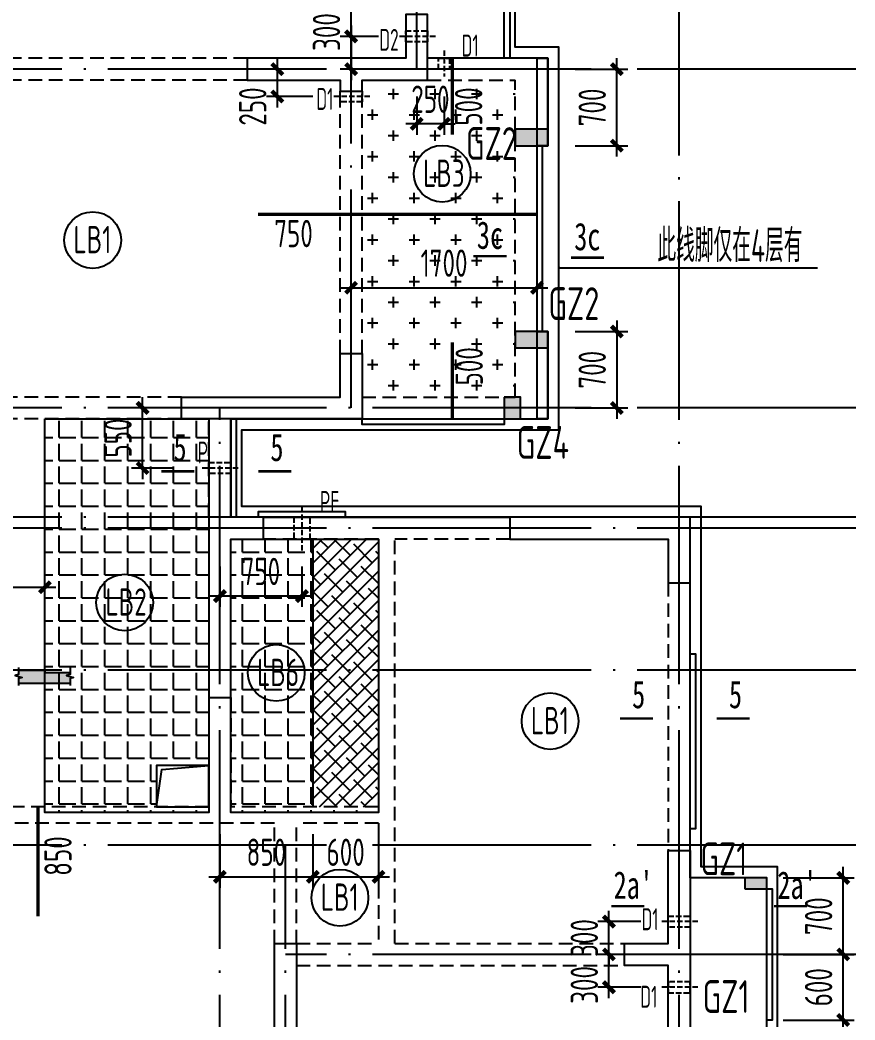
# Model space of a CAD drawing. Extents: x -173820 to 521180, y -715739 to 158231.
# Drawn here: x 36728 to 44363, y 13181 to 22331 of the extents above; entities that cross this region are included whole.
import ezdxf
from ezdxf.enums import TextEntityAlignment as Align

# ---------------------------------------------------------------- set-up
doc = ezdxf.new("R2010")
doc.units = 0
doc.header["$LTSCALE"] = 1000
for name, pattern in [('CONTINOUS', [0]), ('DASH', [0.35, 0.25, -0.1]), ('DOTE', [2.42, 2, -0.2, 0.02, -0.2]), ('HIDDEN2', [0.1875, 0.125, -0.0625])]:
    doc.linetypes.add(name, pattern=pattern)
for name, color, linetype in [('A-外装饰线脚', 7, 'Continuous'), ('A-线脚看线', 9, 'Continuous'), ('A-设备穿墙洞', 161, 'Continuous'), ('AXIS', 1, 'DOTE'), ('DIM', 3, 'Continuous'), ('DIM1', 3, 'Continuous'), ('JG1', 3, 'Continuous'), ('填充', 8, 'Continuous'), ('墙', 6, 'Continuous'), ('挑板', 3, 'Continuous'), ('板筋', 6, 'Continuous'), ('柱', 2, 'Continuous'), ('梁', 4, 'HIDDEN2'), ('模板线', 3, 'Continuous'), ('洞口', 5, 'Continuous'), ('钢筋_文字', 7, 'Continuous'), ('钢筋长度标注', 7, 'Continuous')]:
    doc.layers.add(name, color=color, linetype=linetype)
doc.styles.add('TSSD_BOLD', font='tssdeng2.shx', dxfattribs={"width": 0.7, "height": 250, "bigfont": 'CHINA.shx'})
doc.styles.add('TSSD_Dimension', font='tssdeng.shx', dxfattribs={"width": 0.7, "bigfont": 'Hztxt.shx'})
doc.styles.add('zzt', font='tssdeng.shx', dxfattribs={"width": 0.7, "height": 300, "bigfont": 'tssdchn.shx'})
doc.styles.add('钢筋长度', font='tssdeng.shx', dxfattribs={"width": 0.7, "height": 300, "bigfont": 'tssdchn.shx'})
doc.styles.add('黑体', font='simhei.ttf', dxfattribs={"width": 0.8})
doc.dimstyles.new('TSSD_100_100', dxfattribs={"dimtxt": 250, "dimasz": 100, "dimexe": 100, "dimexo": 250, "dimgap": 100, "dimtad": 1, "dimdec": 0, "dimzin": 0, "dimdsep": 46, "dimtxsty": 'TSSD_Dimension', "dimblk": 'ARCHTICK', "dimcen": 0, "dimdle": 100, "dimclrd": 3, "dimclre": 3, "dimclrt": 7, "dimadec": 0, "dimazin": 0, "dimtfac": 1, "dimtdec": 0, "dimtix": 1, "dimtmove": 2, "dimatfit": 3, "dimfxl": 0, "dimtolj": 1, "dimtzin": 0, "dimarcsym": 0})
pattern_1 = [(0, (-5244.65, 9080.82), (0, 209.55), [152.4, -57.15]), (90, (-5244.65, 9080.82), (-209.55, 1e-14), [152.4, -57.15])]

# ---------------------------------------------------------------- blocks, each defined once
blk = doc.blocks.new('_ArchTick')
at = {"color": 4, "linetype": 'ByBlock', "const_width": 0.4}
blk.add_lwpolyline([(-0.5, -0.5), (0.5, 0.5)], dxfattribs=at)
blk = doc.blocks.new('*D1854')
at = {"layer": 'Defpoints', "color": 0}
for p in [(38555.3, 15130.8), (39405.3, 15130.8), (39405.3, 14490.8)]:
    blk.add_point(p, dxfattribs=at)
at = {"layer": 'DIM', "color": 3, "lineweight": -2}
for p, q in [((38555.3, 14880.8), (38555.3, 14390.8)), ((39405.3, 14880.8), (39405.3, 14390.8)), ((38455.3, 14490.8), (39505.3, 14490.8))]:
    blk.add_line(p, q, dxfattribs=at)
at = {"layer": 'DIM', "color": 3, "lineweight": -2, "xscale": 100, "yscale": 100, "zscale": 100, "rotation": 180}
blk.add_blockref('_ArchTick', (38555.3, 14490.8), dxfattribs=at)
at = {"layer": 'DIM', "color": 3, "lineweight": -2, "xscale": 100, "yscale": 100, "zscale": 100}
blk.add_blockref('_ArchTick', (39405.3, 14490.8), dxfattribs=at)
at = {"layer": 'DIM', "color": 7, "insert": (38980.3, 14715.8), "char_height": 250, "attachment_point": 5, "style": 'TSSD_Dimension'}
blk.add_mtext('\\A1;850', dxfattribs=at)
blk = doc.blocks.new('*D1855')
at = {"layer": 'Defpoints', "color": 0}
for p in [(39405.3, 15130.8), (40005.3, 15130.8), (40005.3, 14490.8)]:
    blk.add_point(p, dxfattribs=at)
at = {"layer": 'DIM', "color": 3, "lineweight": -2}
for p, q in [((39405.3, 14880.8), (39405.3, 14390.8)), ((40005.3, 14880.8), (40005.3, 14390.8)), ((39305.3, 14490.8), (40105.3, 14490.8))]:
    blk.add_line(p, q, dxfattribs=at)
at = {"layer": 'DIM', "color": 3, "lineweight": -2, "xscale": 100, "yscale": 100, "zscale": 100, "rotation": 180}
blk.add_blockref('_ArchTick', (39405.3, 14490.8), dxfattribs=at)
at = {"layer": 'DIM', "color": 3, "lineweight": -2, "xscale": 100, "yscale": 100, "zscale": 100}
blk.add_blockref('_ArchTick', (40005.3, 14490.8), dxfattribs=at)
at = {"layer": 'DIM', "color": 7, "insert": (39705.3, 14715.8), "char_height": 250, "attachment_point": 5, "style": 'TSSD_Dimension'}
blk.add_mtext('\\A1;600', dxfattribs=at)
blk = doc.blocks.new('*D1857')
at = {"layer": 'Defpoints', "color": 0}
for p in [(41455.2, 19880.8), (39755.3, 19090.8), (41455.2, 19090.8)]:
    blk.add_point(p, dxfattribs=at)
at = {"layer": 'DIM', "color": 3, "lineweight": -2}
for p, q in [((39755.3, 19340.8), (39755.3, 19980.8)), ((41455.2, 19340.8), (41455.2, 19980.8)), ((39655.3, 19880.8), (41555.2, 19880.8))]:
    blk.add_line(p, q, dxfattribs=at)
at = {"layer": 'DIM', "color": 3, "lineweight": -2, "xscale": 100, "yscale": 100, "zscale": 100, "rotation": 180}
blk.add_blockref('_ArchTick', (39755.3, 19880.8), dxfattribs=at)
at = {"layer": 'DIM', "color": 3, "lineweight": -2, "xscale": 100, "yscale": 100, "zscale": 100}
blk.add_blockref('_ArchTick', (41455.2, 19880.8), dxfattribs=at)
at = {"layer": 'DIM', "color": 7, "insert": (40605.3, 20105.8), "char_height": 250, "attachment_point": 5, "style": 'TSSD_Dimension'}
blk.add_mtext('\\A1;1700', dxfattribs=at)
blk = doc.blocks.new('*D1870')
at = {"layer": 'Defpoints', "color": 0}
for p in [(36955.3, 17140.8), (35555.3, 16480.8), (36955.3, 16480.8)]:
    blk.add_point(p, dxfattribs=at)
at = {"layer": 'DIM', "color": 3, "lineweight": -2}
for p, q in [((35555.3, 16730.8), (35555.3, 17240.8)), ((36955.3, 16730.8), (36955.3, 17240.8)), ((35455.3, 17140.8), (37055.3, 17140.8))]:
    blk.add_line(p, q, dxfattribs=at)
at = {"layer": 'DIM', "color": 3, "lineweight": -2, "xscale": 100, "yscale": 100, "zscale": 100, "rotation": 180}
blk.add_blockref('_ArchTick', (35555.3, 17140.8), dxfattribs=at)
at = {"layer": 'DIM', "color": 3, "lineweight": -2, "xscale": 100, "yscale": 100, "zscale": 100}
blk.add_blockref('_ArchTick', (36955.3, 17140.8), dxfattribs=at)
at = {"layer": 'DIM', "color": 7, "insert": (36255.3, 17365.8), "char_height": 250, "attachment_point": 5, "style": 'TSSD_Dimension'}
blk.add_mtext('\\A1;1400', dxfattribs=at)
blk = doc.blocks.new('*D1903')
at = {"layer": 'Defpoints', "color": 0}
for p in [(43455.3, 14480.8), (44255.3, 14480.8), (43455.3, 13780.8)]:
    blk.add_point(p, dxfattribs=at)
at = {"layer": 'DIM', "color": 3, "lineweight": -2}
for p, q in [((44255.3, 13680.8), (44255.3, 14580.8)), ((43705.3, 14480.8), (44355.3, 14480.8)), ((43705.3, 13780.8), (44355.3, 13780.8))]:
    blk.add_line(p, q, dxfattribs=at)
at = {"layer": 'DIM', "color": 3, "lineweight": -2, "xscale": 100, "yscale": 100, "zscale": 100}
for p, rotation in [((44255.3, 14480.8), 90), ((44255.3, 13780.8), 270)]:
    blk.add_blockref('_ArchTick', p, dxfattribs=dict(at, rotation=rotation))
at = {"layer": 'DIM', "color": 7, "insert": (44030.3, 14130.8), "char_height": 250, "attachment_point": 5, "rotation": 90, "style": 'TSSD_Dimension'}
blk.add_mtext('\\A1;700', dxfattribs=at)
blk = doc.blocks.new('*D1904')
at = {"layer": 'Defpoints', "color": 0}
for p in [(41555.3, 19480.8), (41555.3, 18780.8), (42185.3, 18780.8)]:
    blk.add_point(p, dxfattribs=at)
at = {"layer": 'DIM', "color": 3, "lineweight": -2}
for p, q in [((42185.3, 19580.8), (42185.3, 18680.8)), ((41805.3, 19480.8), (42285.3, 19480.8)), ((41805.3, 18780.8), (42285.3, 18780.8))]:
    blk.add_line(p, q, dxfattribs=at)
at = {"layer": 'DIM', "color": 3, "lineweight": -2, "xscale": 100, "yscale": 100, "zscale": 100}
for p, rotation in [((42185.3, 19480.8), 90), ((42185.3, 18780.8), 270)]:
    blk.add_blockref('_ArchTick', p, dxfattribs=dict(at, rotation=rotation))
at = {"layer": 'DIM', "color": 7, "insert": (41960.3, 19130.8), "char_height": 250, "attachment_point": 5, "rotation": 90, "style": 'TSSD_Dimension'}
blk.add_mtext('\\A1;700', dxfattribs=at)
blk = doc.blocks.new('*D1905')
at = {"layer": 'Defpoints', "color": 0}
for p in [(41555.3, 21880.8), (42185.3, 21880.8), (41555.3, 21180.8)]:
    blk.add_point(p, dxfattribs=at)
at = {"layer": 'DIM', "color": 3, "lineweight": -2}
for p, q in [((42185.3, 21080.8), (42185.3, 21980.8)), ((41805.3, 21880.8), (42285.3, 21880.8)), ((41805.3, 21180.8), (42285.3, 21180.8))]:
    blk.add_line(p, q, dxfattribs=at)
at = {"layer": 'DIM', "color": 3, "lineweight": -2, "xscale": 100, "yscale": 100, "zscale": 100}
for p, rotation in [((42185.3, 21880.8), 90), ((42185.3, 21180.8), 270)]:
    blk.add_blockref('_ArchTick', p, dxfattribs=dict(at, rotation=rotation))
at = {"layer": 'DIM', "color": 7, "insert": (41960.3, 21530.8), "char_height": 250, "attachment_point": 5, "rotation": 90, "style": 'TSSD_Dimension'}
blk.add_mtext('\\A1;700', dxfattribs=at)
blk = doc.blocks.new('$1292675')
at = {"layer": 'JG1'}
blk.add_hatch(color=8, dxfattribs=at).paths.add_polyline_path([(502.1, 20), (502.1, 63.7), (470, 74.2), (534.2, 90.8), (502.1, 101.2), (502.1, 140), (262.1, 140), (262.1, 120), (32.1, 120), (32.1, 101.2), (64.2, 90.8), (0, 74.2), (32.1, 63.7), (32.1, 20)])
for p, q in [((262.1, 120), (32.1, 120)), ((502.1, 140), (262.1, 140)), ((262.1, 140), (262.1, 120)), ((32.1, 20), (502.1, 20))]:
    blk.add_line(p, q, dxfattribs=at)
for points in [[(32.1, 165), (32.1, 101.2), (64.2, 90.8), (0, 74.2), (32.1, 63.7), (32.1, 0)], [(502.1, 165), (502.1, 101.2), (534.2, 90.8), (470, 74.2), (502.1, 63.7), (502.1, 0)]]:
    blk.add_lwpolyline(points, dxfattribs=at)
blk = doc.blocks.new('$1971917')
at = {"layer": '模板线', "color": 4, "const_width": 22.7}
for points in [[(0, 12.9), (302.4, 12.9)], [(890.6, 0), (1193, 0)]]:
    blk.add_lwpolyline(points, dxfattribs=at)
at = {"layer": '模板线', "color": 0, "style": '黑体', "width": 0.7}
for p in [(150.6, 206), (1041.2, 193)]:
    blk.add_text('3c', height=252, dxfattribs=at).set_placement(p, align=Align.MIDDLE_CENTER)
blk = doc.blocks.new('*D1829')
at = {"layer": 'Defpoints', "color": 0}
for p in [(43455.3, 13180.8), (44255.3, 13180.8), (43455.3, 11180.8)]:
    blk.add_point(p, dxfattribs=at)
at = {"layer": 'DIM', "color": 3, "lineweight": -2}
for p, q in [((44255.3, 11080.8), (44255.3, 13280.8)), ((43705.3, 13180.8), (44355.3, 13180.8)), ((43705.3, 11180.8), (44355.3, 11180.8))]:
    blk.add_line(p, q, dxfattribs=at)
at = {"layer": 'DIM', "color": 3, "lineweight": -2, "xscale": 100, "yscale": 100, "zscale": 100}
for p, rotation in [((44255.3, 13180.8), 90), ((44255.3, 11180.8), 270)]:
    blk.add_blockref('_ArchTick', p, dxfattribs=dict(at, rotation=rotation))
at = {"layer": 'DIM', "color": 7, "insert": (44030.3, 12180.8), "char_height": 250, "attachment_point": 5, "rotation": 90, "style": 'TSSD_Dimension'}
blk.add_mtext('\\A1;2000', dxfattribs=at)
blk = doc.blocks.new('*D1830')
at = {"layer": 'Defpoints', "color": 0}
for p in [(43455.3, 13780.8), (44255.3, 13780.8), (43455.3, 13180.8)]:
    blk.add_point(p, dxfattribs=at)
at = {"layer": 'DIM', "color": 3, "lineweight": -2}
for p, q in [((44255.3, 13080.8), (44255.3, 13880.8)), ((43705.3, 13780.8), (44355.3, 13780.8)), ((43705.3, 13180.8), (44355.3, 13180.8))]:
    blk.add_line(p, q, dxfattribs=at)
at = {"layer": 'DIM', "color": 3, "lineweight": -2, "xscale": 100, "yscale": 100, "zscale": 100}
for p, rotation in [((44255.3, 13780.8), 90), ((44255.3, 13180.8), 270)]:
    blk.add_blockref('_ArchTick', p, dxfattribs=dict(at, rotation=rotation))
at = {"layer": 'DIM', "color": 7, "insert": (44030.3, 13480.8), "char_height": 250, "attachment_point": 5, "rotation": 90, "style": 'TSSD_Dimension'}
blk.add_mtext('\\A1;600', dxfattribs=at)
blk = doc.blocks.new('$1642317')
at = {"layer": '洞口'}
blk.add_lwpolyline([(43120, 0), (43600, 0), (43600, 380), (43120, 380)], close=True, dxfattribs=at)
blk.add_lwpolyline([(43120, 0), (43168, 342), (43600, 380)], dxfattribs=at)
blk = doc.blocks.new('$1783196')
at = {"layer": 'AXIS'}
for p, q in [((50234.9, 15688.3), (50234.9, 27859.5)), ((50834.9, 18788.3), (50834.9, 27859.5)), ((53234.9, 3480), (53234.9, 27859.5)), ((54849.9, 18788.3), (27334.9, 18788.3)), ((54849.9, 15688.3), (46034.9, 15688.3)), ((49034.9, 3480), (49034.9, 15688.3)), ((54849.9, 14688.3), (4360, 14688.3)), ((54849.9, 14588.3), (46034.9, 14588.3)), ((54849.9, 13288.3), (39234.9, 13288.3)), ((54849.9, 11688.3), (4360, 11688.3)), ((49634.9, 3480), (49634.9, 11688.3)), ((54849.9, 10688.3), (49634.9, 10688.3))]:
    blk.add_line(p, q, dxfattribs=at)
blk = doc.blocks.new('$1466424')
at = {"layer": '板筋', "const_width": 30}
for points in [[(46024.7, 13903.7), (46024.7, 14603.7)], [(44249.8, 13176.1), (46799.8, 13176.1)], [(46024.7, 11303.7), (46024.7, 12003.7)], [(42238, 6753.7), (42238, 7753.7)]]:
    blk.add_lwpolyline(points, dxfattribs=at)
at = {"layer": '钢筋_文字'}
for centre in [(45933.4, 13547, 0), (42736.9, 12939.8, 0), (43029.5, 9624.2, 0), (44415.8, 8979.6, 0), (46919.6, 8538.2, 0), (44998.2, 6922.9)]:
    blk.add_circle(centre, 259.2, dxfattribs=at)
at = {"layer": '钢筋_文字', "style": 'TSSD_BOLD', "width": 0.7}
for s, p in [('LB3', (45758.4, 13426.8, 0)), ('LB1', (42561.9, 12819.6, 0)), ('LB2', (42854.5, 9504, 0)), ('LB6', (44240.8, 8859.5, 0)), ('LB1', (46744.6, 8418, 0)), ('LB1', (44823.2, 6802.7))]:
    blk.add_text(s, height=250, dxfattribs=at).set_placement(p)
at = {"layer": '钢筋长度标注', "style": '钢筋长度', "width": 0.7}
for s, p in [('500', (46299.7, 13986.8)), ('500', (46305.1, 11609.9)), ('850', (42544.7, 7122.9))]:
    blk.add_text(s, height=250, rotation=90, dxfattribs=at).set_placement(p)
blk.add_text('750', height=250, dxfattribs=at).set_placement((44397, 12874.5))
blk = doc.blocks.new('$133032')
at = {"layer": '挑板'}
blk.add_lwpolyline([(48900, 5800), (48900, 7200), (48200, 7200), (48200, 10500), (44000, 10500), (44000, 11400), (46900, 11400), (46900, 12200), (46800, 12200), (46800, 13900), (46900, 13900), (46900, 14700), (46500, 14700), (46500, 16000)], dxfattribs=at)
blk = doc.blocks.new('$1839168')
at = {"layer": '柱'}
blk.add_hatch(color=8, dxfattribs=at).paths.add_polyline_path([(0, 200), (0, 0), (100, 0), (100, 200)])
at = {"layer": '柱', "color": 3, "elevation": 0}
blk.add_lwpolyline([(0, 200), (0, 0), (100, 0), (100, 200)], close=True, dxfattribs=at)
blk = doc.blocks.new('$1981617')
at = {"layer": '柱'}
blk.add_hatch(color=8, dxfattribs=at).paths.add_polyline_path([(150, 0), (150, 300), (0, 300), (0, 0)])
at = {"layer": '柱', "color": 3, "elevation": 0}
blk.add_lwpolyline([(150, 0), (150, 300), (0, 300), (0, 0)], close=True, dxfattribs=at)
blk = doc.blocks.new('$1617331')
at = {"layer": '柱'}
blk.add_hatch(color=8, dxfattribs=at).paths.add_polyline_path([(200, 150), (0, 150), (0, 0), (200, 0)])
at = {"layer": '柱', "color": 3, "elevation": 0}
blk.add_lwpolyline([(200, 150), (0, 150), (0, 0), (200, 0)], close=True, dxfattribs=at)
blk = doc.blocks.new('$1222607')
at = {"layer": '柱', "rotation": 90}
for name, p in [('$1981617', (46900, 13900, 0)), ('$1981617', (46900, 12050, 0)), ('$1617331', (46650, 11400, 0)), ('$1839168', (48900, 7100, 0))]:
    blk.add_blockref(name, p, dxfattribs=at)
blk = doc.blocks.new('$1413619')
at = {"layer": 'A-线脚看线', "color": 5, "elevation": 0}
for points in [[(46550, 15850), (46600, 15850), (46600, 14650)], [(46900, 12150), (46900, 13850)], [(44100, 11350), (44100, 10450)], [(46550, 11350), (46550, 11300), (45250, 11300), (45250, 11350)], [(45100, 10450), (45100, 10500), (44300, 10500), (44300, 10450)], [(48250, 9200), (48300, 9200), (48300, 7600), (48250, 7600)], [(48950, 7050), (49000, 7050), (49000, 5850), (48950, 5850)]]:
    blk.add_lwpolyline(points, dxfattribs=at)
blk = doc.blocks.new('*D11681')
at = {"layer": 'Defpoints', "color": 0}
for p in [(48357.4, 5247.9), (48900.2, 5247.9, 0), (48900.2, 4947.8)]:
    blk.add_point(p, dxfattribs=at)
at = {"layer": 'DIM1', "color": 3, "lineweight": -2}
for p, q in [((48357.4, 4847.8), (48357.4, 5347.9)), ((48650.2, 5247.9), (48257.4, 5247.9)), ((48650.2, 4947.8), (48257.4, 4947.8))]:
    blk.add_line(p, q, dxfattribs=at)
at = {"layer": 'DIM1', "color": 3, "lineweight": -2, "xscale": 100, "yscale": 100, "zscale": 100}
for p, rotation in [((48357.4, 5247.9), 90), ((48357.4, 4947.8), 270)]:
    blk.add_blockref('_ArchTick', p, dxfattribs=dict(at, rotation=rotation))
at = {"layer": 'DIM1', "color": 7, "insert": (48132.4, 4968.6), "char_height": 250, "attachment_point": 5, "rotation": 90, "style": 'TSSD_Dimension'}
blk.add_mtext('\\A1;300', dxfattribs=at)
blk = doc.blocks.new('*D11682')
at = {"layer": 'Defpoints', "color": 0}
for p in [(48357.4, 5547.8), (48900.2, 5547.8), (48900.2, 5247.9, 0)]:
    blk.add_point(p, dxfattribs=at)
at = {"layer": 'DIM1', "color": 3, "lineweight": -2}
for p, q in [((48357.4, 5547.8), (48357.4, 5647.8)), ((48650.2, 5547.8), (48257.4, 5547.8)), ((48357.4, 5247.9), (48357.4, 5547.8)), ((48650.2, 5247.9), (48257.4, 5247.9)), ((48357.4, 5247.9), (48357.4, 5147.9))]:
    blk.add_line(p, q, dxfattribs=at)
at = {"layer": 'DIM1', "color": 3, "lineweight": -2, "xscale": 100, "yscale": 100, "zscale": 100}
for p, rotation in [((48357.4, 5547.8), 270), ((48357.4, 5247.9), 90)]:
    blk.add_blockref('_ArchTick', p, dxfattribs=dict(at, rotation=rotation))
at = {"layer": 'DIM1', "color": 7, "insert": (48132.4, 5397.8), "char_height": 250, "attachment_point": 5, "rotation": 90, "style": 'TSSD_Dimension'}
blk.add_mtext('\\A1;300', dxfattribs=at)
blk = doc.blocks.new('*D11683')
at = {"layer": 'Defpoints', "color": 0}
for p in [(44800.2, 9047.9, 0), (45550.2, 9047.8), (44800.2, 8526.9)]:
    blk.add_point(p, dxfattribs=at)
at = {"layer": 'DIM1', "color": 3, "lineweight": -2}
for p, q in [((44800.2, 8797.9), (44800.2, 8426.9)), ((45550.2, 8797.8), (45550.2, 8426.9)), ((45650.2, 8526.9), (44700.2, 8526.9))]:
    blk.add_line(p, q, dxfattribs=at)
at = {"layer": 'DIM1', "color": 3, "lineweight": -2, "xscale": 100, "yscale": 100, "zscale": 100, "rotation": 180}
blk.add_blockref('_ArchTick', (44800.2, 8526.9), dxfattribs=at)
at = {"layer": 'DIM1', "color": 3, "lineweight": -2, "xscale": 100, "yscale": 100, "zscale": 100}
blk.add_blockref('_ArchTick', (45550.2, 8526.9), dxfattribs=at)
at = {"layer": 'DIM1', "color": 7, "insert": (45175.2, 8751.9), "char_height": 250, "attachment_point": 5, "style": 'TSSD_Dimension'}
blk.add_mtext('\\A1;750', dxfattribs=at)
blk = doc.blocks.new('*D11684')
at = {"layer": 'Defpoints', "color": 0}
for p in [(44093.5, 10247.9), (44633.2, 10247.9, 0), (44633.2, 9697.8)]:
    blk.add_point(p, dxfattribs=at)
at = {"layer": 'DIM1', "color": 3, "lineweight": -2}
for p, q in [((44093.5, 10247.9), (44093.5, 10347.9)), ((44383.2, 10247.9), (43993.5, 10247.9)), ((44093.5, 9697.8), (44093.5, 10247.9)), ((44383.2, 9697.8), (43993.5, 9697.8)), ((44093.5, 9697.8), (44093.5, 9597.8))]:
    blk.add_line(p, q, dxfattribs=at)
at = {"layer": 'DIM1', "color": 3, "lineweight": -2, "xscale": 100, "yscale": 100, "zscale": 100}
for p, rotation in [((44093.5, 10247.9), 270), ((44093.5, 9697.8), 90)]:
    blk.add_blockref('_ArchTick', p, dxfattribs=dict(at, rotation=rotation))
at = {"layer": 'DIM1', "color": 7, "insert": (43868.5, 9972.8), "char_height": 250, "attachment_point": 5, "rotation": 90, "style": 'TSSD_Dimension'}
blk.add_mtext('\\A1;550', dxfattribs=at)
blk = doc.blocks.new('*D11685')
at = {"layer": 'Defpoints', "color": 0}
for p in [(45325.6, 13347.9), (45900.2, 13347.9, 0), (45900.2, 13097.9, 0)]:
    blk.add_point(p, dxfattribs=at)
at = {"layer": 'DIM1', "color": 3, "lineweight": -2}
for p, q in [((45325.6, 12997.9), (45325.6, 13447.9)), ((45650.2, 13347.9), (45225.6, 13347.9)), ((45650.2, 13097.9), (45225.6, 13097.9))]:
    blk.add_line(p, q, dxfattribs=at)
at = {"layer": 'DIM1', "color": 3, "lineweight": -2, "xscale": 100, "yscale": 100, "zscale": 100}
for p, rotation in [((45325.6, 13347.9), 90), ((45325.6, 13097.9), 270)]:
    blk.add_blockref('_ArchTick', p, dxfattribs=dict(at, rotation=rotation))
at = {"layer": 'DIM1', "color": 7, "insert": (45100.6, 13006.1), "char_height": 250, "attachment_point": 5, "rotation": 90, "style": 'TSSD_Dimension'}
blk.add_mtext('\\A1;250', dxfattribs=at)
blk = doc.blocks.new('*D11686')
at = {"layer": 'Defpoints', "color": 0}
for p in [(46500.2, 13647.9), (46000.2, 13347.9), (46500.2, 13347.9, 0)]:
    blk.add_point(p, dxfattribs=at)
at = {"layer": 'DIM1', "color": 3, "lineweight": -2}
for p, q in [((46000.2, 13747.9), (46000.2, 13247.9)), ((46250.2, 13647.9), (45900.2, 13647.9)), ((46250.2, 13347.9), (45900.2, 13347.9))]:
    blk.add_line(p, q, dxfattribs=at)
at = {"layer": 'DIM1', "color": 3, "lineweight": -2, "xscale": 100, "yscale": 100, "zscale": 100}
for p, rotation in [((46000.2, 13647.9), 90), ((46000.2, 13347.9), 270)]:
    blk.add_blockref('_ArchTick', p, dxfattribs=dict(at, rotation=rotation))
at = {"layer": 'DIM1', "color": 7, "insert": (45775.2, 13687.5), "char_height": 250, "attachment_point": 5, "rotation": 90, "style": 'TSSD_Dimension'}
blk.add_mtext('\\A1;300', dxfattribs=at)
blk = doc.blocks.new('*D11687')
at = {"layer": 'Defpoints', "color": 0}
for p in [(46600.2, 13347.9, 0), (46850.2, 13347.9), (46600.2, 12848)]:
    blk.add_point(p, dxfattribs=at)
at = {"layer": 'DIM1', "color": 3, "lineweight": -2}
for p, q in [((46600.2, 13097.9), (46600.2, 12748)), ((46850.2, 13097.9), (46850.2, 12748)), ((46600.2, 12848), (46500.2, 12848)), ((46850.2, 12848), (46600.2, 12848)), ((46850.2, 12848), (46950.2, 12848))]:
    blk.add_line(p, q, dxfattribs=at)
at = {"layer": 'DIM1', "color": 3, "lineweight": -2, "xscale": 100, "yscale": 100, "zscale": 100}
blk.add_blockref('_ArchTick', (46600.2, 12848), dxfattribs=at)
at = {"layer": 'DIM1', "color": 3, "lineweight": -2, "xscale": 100, "yscale": 100, "zscale": 100, "rotation": 180}
blk.add_blockref('_ArchTick', (46850.2, 12848), dxfattribs=at)
at = {"layer": 'DIM1', "color": 7, "insert": (46725.2, 13073), "char_height": 250, "attachment_point": 5, "style": 'TSSD_Dimension'}
blk.add_mtext('\\A1;250', dxfattribs=at)
blk = doc.blocks.new('$132571')
at = {"layer": '模板线', "color": 4, "const_width": 22.7, "elevation": 0}
for points in [[(0, 0.3), (302.4, 0.3)], [(1487.8, 0), (1790.2, 0)]]:
    blk.add_lwpolyline(points, dxfattribs=at)
at = {"layer": '模板线', "color": 0, "style": '黑体', "width": 0.7}
for p in [(200.6, 193.3, 0), (1698.3, 193, 0)]:
    blk.add_text("2a'", height=252, dxfattribs=at).set_placement(p, align=Align.MIDDLE_CENTER)
blk = doc.blocks.new('$1479726')
at = {"layer": '模板线', "color": 4, "const_width": 22.7}
for points in [[(0, 0), (302.4, 0)], [(885.9, 0), (1188.3, 0)]]:
    blk.add_lwpolyline(points, dxfattribs=at)
at = {"layer": '模板线', "color": 0, "style": '黑体', "width": 0.7}
for p in [(171.6, 219.9), (1057.4, 219.9)]:
    blk.add_text('5', height=252, dxfattribs=at).set_placement(p, align=Align.MIDDLE_CENTER)
blk = doc.blocks.new('$1186913')
at = {"layer": 'A-设备穿墙洞', "linetype": 'DASH', "ltscale": 0.2}
for points in [[(46771.5, 13647.9), (46433, 13647.9)], [(46850.2, 13519.2), (46850.2, 13280.7)], [(44968.3, 9697.8), (44633.2, 9697.8)], [(45550.2, 9343.9), (45550.2, 8943.3)], [(49171.5, 5547.8), (48833, 5547.8)], [(49171.5, 4947.8), (48833, 4947.8)]]:
    blk.add_lwpolyline(points, dxfattribs=at)
for points in [[(46500.2, 13597.9), (46500.2, 13697.9), (46700.2, 13697.9), (46700.2, 13597.9)], [(46900.2, 13347.9), (46800.2, 13347.9), (46800.2, 13447.9), (46900.2, 13447.9)], [(44900.2, 9747.8), (44900.2, 9647.8), (44700.2, 9647.8), (44700.2, 9747.8)], [(45625.2, 9247.8), (45475.2, 9247.8), (45475.2, 9047.8), (45625.2, 9047.8)], [(48900.2, 5497.8), (48900.2, 5597.8), (49100.2, 5597.8), (49100.2, 5497.8)], [(48900.2, 4997.8), (48900.2, 4897.8), (49100.2, 4897.8), (49100.2, 4997.8)]]:
    blk.add_lwpolyline(points, close=True, dxfattribs=at)
at = {"layer": 'A-设备穿墙洞', "linetype": 'DASH', "ltscale": 0.2, "elevation": 0}
blk.add_lwpolyline([(46171.5, 13097.9), (45833, 13097.9)], dxfattribs=at)
blk.add_lwpolyline([(45900.2, 13047.9), (45900.2, 13147.9), (46100.2, 13147.9), (46100.2, 13047.9)], close=True, dxfattribs=at)
at = {"layer": 'A-设备穿墙洞', "color": 7, "linetype": 'DASH', "ltscale": 0.2, "style": 'zzt', "width": 0.6}
for s, p in [('D2', (46258, 13516.1)), ('D1', (47010.5, 13463.8)), ('D1', (45682.4, 12975.4)), ('P', (44597.9, 9740.5)), ('PF', (45715.3, 9288.2)), ('D1', (48655.6, 5469.5)), ('D1', (48644.5, 4760.5))]:
    blk.add_text(s, height=200, dxfattribs=at).set_placement(p)
at = {"layer": 'DIM1'}
for base, p1, p2, picture, middle in [((46000.2, 13347.9), (46500.2, 13647.9), (46500.2, 13347.9, 0), '*D11686', (45775.2, 13687.5)), ((45325.6, 13347.9), (45900.2, 13097.9, 0), (45900.2, 13347.9, 0), '*D11685', (45100.6, 13006.1)), ((48357.4, 5247.9), (48900.2, 4947.8), (48900.2, 5247.9, 0), '*D11681', (48132.4, 4968.6))]:
    dim = blk.add_linear_dim(base=base, p1=p1, p2=p2, angle=90, dimstyle='TSSD_100_100', dxfattribs=at)
    dim.commit()
    dim.dimension.update_dxf_attribs({"geometry": picture, "text_midpoint": middle, "dimtype": 128})
for base, p1, p2, picture, middle in [((46600.2, 12848), (46850.2, 13347.9), (46600.2, 13347.9, 0), '*D11687', (46725.2, 13073)), ((44800.2, 8526.9), (45550.2, 9047.8), (44800.2, 9047.9, 0), '*D11683', (45175.2, 8751.9))]:
    dim = blk.add_linear_dim(base=base, p1=p1, p2=p2, dimstyle='TSSD_100_100', dxfattribs=at)
    dim.commit()
    dim.dimension.update_dxf_attribs({"geometry": picture, "text_midpoint": middle})
for base, p1, p2, picture, middle in [((44093.5, 10247.9), (44633.2, 9697.8), (44633.2, 10247.9, 0), '*D11684', (43868.5, 9972.8)), ((48357.4, 5547.8), (48900.2, 5247.9, 0), (48900.2, 5547.8), '*D11682', (48132.4, 5397.8))]:
    dim = blk.add_linear_dim(base=base, p1=p1, p2=p2, angle=90, dimstyle='TSSD_100_100', dxfattribs=at)
    dim.commit()
    dim.dimension.update_dxf_attribs({"geometry": picture, "text_midpoint": middle})

msp = doc.modelspace()

# ---------------------------------------------------------------- hatches: boundary and pattern name
at = {"layer": 'JG1'}
h = msp.add_hatch(dxfattribs=at)
h.set_pattern_fill('ANSI38,_O', color=8, scale=30)
h.set_pattern_definition([(45, (-5244.65, 9080.82), (-67.35192, 67.35192), []), (135, (-5244.65, 9080.82), (-202.05576, 67.35192), [238.125, -142.875])])
h.paths.add_polyline_path([(39405.3, 15130.8), (40005.3, 15130.8), (40005.3, 17580.8), (39405.3, 17580.8)])
at = {"layer": '填充', "linetype": 'Continuous'}
h = msp.add_hatch(dxfattribs=at)
h.set_pattern_fill('CROSS', color=256, scale=30, style=0)
h.set_pattern_definition([(0, (-5244.65, 9080.82), (190.5, 190.5), [95.25, -285.75]), (90, (-5197.03, 9033.2), (-190.5, 190.5), [95.25, -285.75])])
h.paths.add_polyline_path([(41255.3, 21780.8), (40455.3, 21780.8), (39855.3, 21780.8), (39855.3, 21680.8), (39855.3, 19280.8), (39855.3, 18880.8), (41255.3, 18880.8)])
h = msp.add_hatch(dxfattribs=at)
h.set_pattern_fill('ANGLE', color=256, scale=30, style=0)
h.set_pattern_definition(pattern_1)
h.paths.add_polyline_path([(36955.3, 15080.8), (38455.3, 15080.8), (38455.3, 15130.8), (37975.3, 15130.8), (37975.3, 15510.8), (38455.3, 15510.8), (38455.3, 18680.8), (38205.3, 18680.8), (36955.3, 18680.8)])
h = msp.add_hatch(dxfattribs=at)
h.set_pattern_fill('ANGLE', color=256, scale=30, style=0)
h.set_pattern_definition(pattern_1)
h.paths.add_polyline_path([(40005.3, 15080.8), (40005.3, 15130.8), (39405.3, 15130.8), (39405.3, 17580.8), (38655.3, 17580.8), (38645.3, 15080.8)])

# ---------------------------------------------------------------- linework, layer by layer
at = {"layer": 'A-外装饰线脚', "color": 23, "elevation": 0}
for points in [[(35805.3, 7180.8), (39955.3, 7180.8), (39955.3, 7280.8), (42955.3, 7280.8), (42955.3, 7880.8), (43655.3, 7880.8), (43655.3, 14580.8), (42955.3, 14580.8), (42955.3, 17880.8), (38755.3, 17880.8), (38755.3, 18580.8), (41655.3, 18580.8), (41655.3, 22080.8), (41255.3, 22080.8), (41255.3, 28480.8), (40555.3, 28480.8), (40555.3, 29380.8), (30255.3, 29380.8), (30255.3, 26580.8), (18655.3, 26580.8), (18655.3, 23380.8)], [(41455.3, 21980.8), (41555.3, 21980.8), (41555.3, 21180.8), (41455.3, 21180.8)], [(41455.3, 19480.8), (41555.3, 19480.8), (41555.3, 18680.8), (41455.3, 18680.8)]]:
    msp.add_lwpolyline(points, dxfattribs=at)
at = {"layer": '墙', "elevation": 0}
for points in [[(40455.3, 21780.8), (40455.3, 22380.8), (40255.3, 22380.8), (40255.3, 21980.8), (38805.3, 21980.8), (38805.3, 21780.8), (39655.3, 21780.8), (39655.3, 21680.8), (39855.3, 21680.8), (39855.3, 21780.8)], [(39855.3, 19280.8), (39855.3, 18680.8), (38205.3, 18680.8), (38205.3, 18880.8), (39655.3, 18880.8), (39655.3, 19280.8)], [(38955.3, 17780.8), (38455.3, 17780.8), (38455.3, 16130.8), (38655.3, 16130.8), (38655.3, 17580.8), (38955.3, 17580.8)], [(42855.3, 17180.8), (42855.3, 17780.8), (41205.3, 17780.8), (41205.3, 17580.8), (42655.3, 17580.8), (42655.3, 17180.8)], [(42855.3, 14730.8), (42855.3, 13080.8), (42655.3, 13080.8), (42655.3, 13680.8), (42255.3, 13680.8), (42255.3, 13880.8), (42655.3, 13880.8), (42655.3, 14730.8)], [(39055.3, 13880.8), (39255.3, 13880.8), (39255.3, 11880.8), (39055.3, 11880.8), (39055.3, 13680.8)]]:
    msp.add_lwpolyline(points, close=True, dxfattribs=at)
msp.add_lwpolyline([(39055.3, 13680.8), (39055.3, 13680.8)], dxfattribs=at)
at = {"layer": '梁'}
for p, q in [((38805.3, 21980.8, 0), (35655.3, 21980.8, 0)), ((38805.3, 21780.8, 0), (35655.3, 21780.8, 0)), ((40455.3, 21780.8, 0), (41255.3, 21780.8, 0)), ((41255.3, 18880.8, 0), (41255.3, 21780.8, 0)), ((39655.3, 19280.8, 0), (39655.3, 21680.8, 0)), ((39855.3, 19280.8, 0), (39855.3, 21680.8, 0)), ((38205.3, 18880.8, 0), (35655.3, 18880.8, 0)), ((39855.3, 18880.8, 0), (41255.3, 18880.8, 0)), ((38205.3, 18680.8, 0), (35655.3, 18680.8, 0)), ((38455.3, 17780.8, 0), (38455.3, 18680.8, 0)), ((40005.3, 17580.8, 0), (38955.3, 17580.8, 0)), ((40005.3, 17580.8, 0), (40005.3, 15130.8, 0)), ((41205.3, 17580.8, 0), (40155.3, 17580.8, 0)), ((40155.3, 13880.8, 0), (40155.3, 17580.8, 0)), ((42655.3, 17180.8, 0), (42655.3, 14730.8, 0)), ((38455.3, 16130.8, 0), (38455.3, 15130.8, 0)), ((38655.3, 16130.8, 0), (38655.3, 15130.8, 0)), ((38455.3, 15130.8, 0), (35655.3, 15130.8, 0)), ((40005.3, 15130.8, 0), (38655.3, 15130.8, 0)), ((39055.3, 14980.8, 0), (35655.3, 14980.8, 0)), ((39055.3, 13880.8, 0), (39055.3, 14980.8, 0)), ((40005.3, 14980.8, 0), (39255.3, 14980.8, 0)), ((39255.3, 13880.8, 0), (39255.3, 14980.8, 0)), ((40005.3, 14980.8, 0), (40005.3, 13880.8, 0)), ((39255.3, 13880.8, 0), (40005.3, 13880.8, 0)), ((40155.3, 13880.8, 0), (42255.3, 13880.8, 0)), ((39255.3, 13680.8, 0), (42255.3, 13680.8, 0))]:
    msp.add_line(p, q, dxfattribs=at)
at = {"layer": '梁', "linetype": 'Continuous'}
for p, q in [((41455.3, 21980.8, 0), (40455.3, 21980.8, 0)), ((41455.3, 18680.8, 0), (41455.3, 21980.8, 0)), ((38655.3, 18680.8, 0), (38655.3, 17780.8, 0)), ((39855.3, 18680.8, 0), (41455.3, 18680.8, 0)), ((38955.3, 17780.8, 0), (41205.3, 17780.8, 0)), ((42855.3, 14730.8, 0), (42855.3, 17180.8, 0))]:
    msp.add_line(p, q, dxfattribs=at)
at = {"layer": '梁', "linetype": 'Continuous', "elevation": 0}
for points in [[(36955.3, 18680.8), (38455.3, 18680.8), (38455.3, 15080.8), (36955.3, 15080.8)], [(38655.3, 17580.8), (40005.3, 17580.8), (40005.3, 15080.8), (38655.3, 15080.8)]]:
    msp.add_lwpolyline(points, close=True, dxfattribs=at)
msp.add_lwpolyline([(39405.3, 17580.8), (39405.3, 15130.8)], dxfattribs=at)
at = {"layer": '钢筋_文字', "const_width": 13.3, "elevation": 0}
msp.add_lwpolyline([(41656.1, 20069.6, 1), (41656.1, 20056.2, 1)], format="xyb", close=True, dxfattribs=at)
at = {"layer": '钢筋_文字', "elevation": 0}
msp.add_lwpolyline([(44021.3, 20059.3), (41653.9, 20059.3)], dxfattribs=at)

# ---------------------------------------------------------------- block references
at = {"layer": 'A-设备穿墙洞'}
msp.add_blockref('$1186913', (-6244.8, 8533), dxfattribs=at)
at = {"layer": 'JG1', "xscale": -1}
msp.add_blockref('$1292675', (37217.4, 16240.8, 0), dxfattribs=at)
at = {"layer": '填充', "linetype": 'Continuous'}
msp.add_blockref('$1783196', (-10479.5, 3092.5, 0), dxfattribs=at)
at = {"layer": '挑板'}
for name, p in [('$1413619', (-5394.7, 7330.8)), ('$133032', (-5344.7, 7280.8, 0))]:
    msp.add_blockref(name, p, dxfattribs=at)
at = {"layer": '柱'}
msp.add_blockref('$1222607', (-5344.7, 7280.8, 0), dxfattribs=at)
at = {"layer": '模板线'}
for name, p in [('$1971917', (40874.4, 20156.8, 0)), ('$1479726', (38019.8, 18201.4, 0)), ('$1479726', (42213, 15939.6, 0)), ('$132571', (42135, 14222.4))]:
    msp.add_blockref(name, p, dxfattribs=at)
at = {"layer": '洞口'}
msp.add_blockref('$1642317', (-5144.7, 15130.8), dxfattribs=at)
at = {"layer": '钢筋长度标注'}
msp.add_blockref('$1466424', (-5344.7, 7377.1, 0), dxfattribs=at)

# ---------------------------------------------------------------- texts
at = {"layer": '模板线', "color": 7, "linetype": 'CONTINOUS', "style": 'zzt', "width": 0.7}
for s, p in [('GZ2', (40805.4, 21050.6, 0)), ('GZ2', (41559.3, 19585.3, 0)), ('GZ4', (41269.3, 18315.3, 0)), ('GZ1', (42949.3, 14505.3, 0)), ('GZ1', (42969.3, 13245.3, 0))]:
    msp.add_text(s, height=300, dxfattribs=at).set_placement(p)
at = {"layer": '钢筋_文字', "style": 'zzt', "width": 0.6}
msp.add_text('此线脚仅在4层有', height=300, dxfattribs=at).set_placement((42556.3, 20116.3, 0))

# ---------------------------------------------------------------- dimensions: what is measured, and where the dimension line sits
at = {"layer": 'DIM'}
for base, p1, p2, picture, middle in [((42185.3, 21880.8, 0), (41555.3, 21180.8, 0), (41555.3, 21880.8, 0), '*D1905', (41960.3, 21530.8, 0)), ((42185.3, 18780.8, 0), (41555.3, 19480.8, 0), (41555.3, 18780.8, 0), '*D1904', (41960.3, 19130.8, 0)), ((44255.3, 14480.8, 0), (43455.3, 13780.8, 0), (43455.3, 14480.8, 0), '*D1903', (44030.3, 14130.8, 0)), ((44255.3, 13780.8, 0), (43455.3, 13180.8, 0), (43455.3, 13780.8, 0), '*D1830', (44030.3, 13480.8, 0)), ((44255.3, 13180.8, 0), (43455.3, 11180.8, 0), (43455.3, 13180.8, 0), '*D1829', (44030.3, 12180.8, 0))]:
    dim = msp.add_linear_dim(base=base, p1=p1, p2=p2, angle=90, dimstyle='TSSD_100_100', dxfattribs=at)
    dim.commit()
    dim.dimension.update_dxf_attribs({"geometry": picture, "text_midpoint": middle})
for base, p1, p2, picture, middle in [((41455.2, 19880.8, 0), (39755.3, 19090.8, 0), (41455.2, 19090.8, 0), '*D1857', (40605.3, 20105.8, 0)), ((36955.3, 17140.8, 0), (35555.3, 16480.8, 0), (36955.3, 16480.8, 0), '*D1870', (36255.3, 17365.8, 0)), ((39405.3, 14490.8, 0), (38555.3, 15130.8, 0), (39405.3, 15130.8, 0), '*D1854', (38980.3, 14715.8, 0)), ((40005.3, 14490.8, 0), (39405.3, 15130.8, 0), (40005.3, 15130.8, 0), '*D1855', (39705.3, 14715.8, 0))]:
    dim = msp.add_linear_dim(base=base, p1=p1, p2=p2, dimstyle='TSSD_100_100', dxfattribs=at)
    dim.commit()
    dim.dimension.update_dxf_attribs({"geometry": picture, "text_midpoint": middle})

doc.saveas('drawing.dxf')
